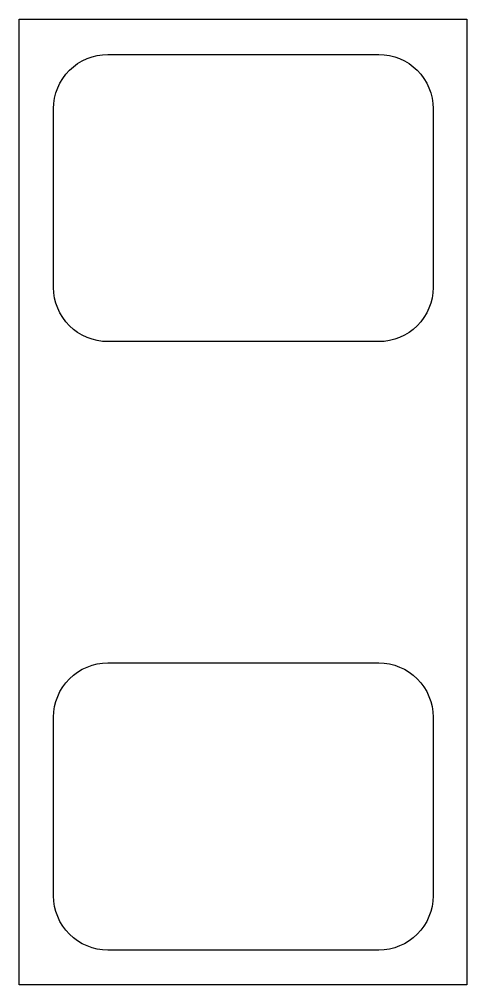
# Model space of a CAD drawing. Extents: x 0 to 143, y 0 to 190.
# Drawn here: x 103.754 to 106.053, y 105.013 to 109.971 of the extents above; entities that cross this region are included whole.
import ezdxf

# ---------------------------------------------------------------- set-up
doc = ezdxf.new("R2010")
doc.units = 0

msp = doc.modelspace()

# ---------------------------------------------------------------- linework, layer by layer
at = {"layer": 'Layer 1', "color": 7}
for points in [[(103.75392, 109.97144), (106.05262, 109.97144)], [(103.75392, 105.01336), (103.75392, 109.97144)], [(106.05262, 109.97144), (106.05262, 105.01336)], [(106.05262, 105.01336), (103.75392, 105.01336)]]:
    msp.add_lwpolyline(points, dxfattribs=at)
at = {"layer": 'Layer 1', "color": 16}
for points in [[(105.628948, 109.789576), (105.655872, 109.785766), (105.682542, 109.778908), (105.708196, 109.769764), (105.732834, 109.75808), (105.756202, 109.74411), (105.7783, 109.727854), (105.798366, 109.709566), (105.816908, 109.689246), (105.833164, 109.667402), (105.847134, 109.64378), (105.858818, 109.619142), (105.867962, 109.593488), (105.874566, 109.567072), (105.87863, 109.539894), (105.8799, 109.512716), (105.8799, 108.594252), (105.87863, 108.567074), (105.874566, 108.539896), (105.867962, 108.51348), (105.858818, 108.487826), (105.847134, 108.463188), (105.833164, 108.439566), (105.816908, 108.417722), (105.798366, 108.397402), (105.7783, 108.379114), (105.756202, 108.362858), (105.732834, 108.348888), (105.708196, 108.337204), (105.682542, 108.32806), (105.655872, 108.321456), (105.628948, 108.317392), (105.60177, 108.316122), (104.208326, 108.316122), (104.181148, 108.317392), (104.15397, 108.321456), (104.127554, 108.32806), (104.1019, 108.337204), (104.077008, 108.348888), (104.05364, 108.362858), (104.031796, 108.379114), (104.011476, 108.397402), (103.993188, 108.417722), (103.976932, 108.439566), (103.962962, 108.463188), (103.951278, 108.487826), (103.94188, 108.51348), (103.935276, 108.539896), (103.931466, 108.567074), (103.929942, 108.594252), (103.929942, 109.512716), (103.931466, 109.539894), (103.935276, 109.567072), (103.94188, 109.593488), (103.951278, 109.619142), (103.962962, 109.64378), (103.976932, 109.667402), (103.993188, 109.689246), (104.011476, 109.709566), (104.031796, 109.727854), (104.05364, 109.74411), (104.077008, 109.75808), (104.1019, 109.769764), (104.127554, 109.778908), (104.15397, 109.785766), (104.181148, 109.789576), (104.208326, 109.7911), (105.60177, 109.7911), (105.628948, 109.789576)], [(105.628948, 106.664614), (105.655872, 106.66055), (105.682542, 106.653946), (105.708196, 106.644802), (105.732834, 106.633118), (105.756202, 106.619148), (105.7783, 106.602892), (105.798366, 106.584604), (105.816908, 106.564284), (105.833164, 106.54244), (105.847134, 106.518818), (105.858818, 106.49418), (105.867962, 106.468526), (105.874566, 106.44211), (105.87863, 106.414932), (105.8799, 106.387754), (105.8799, 105.46929), (105.87863, 105.442112), (105.874566, 105.414934), (105.867962, 105.388518), (105.858818, 105.362864), (105.847134, 105.338226), (105.833164, 105.314604), (105.816908, 105.29276), (105.798366, 105.27244), (105.7783, 105.254152), (105.756202, 105.237896), (105.732834, 105.223926), (105.708196, 105.212242), (105.682542, 105.203098), (105.655872, 105.19624), (105.628948, 105.19243), (105.60177, 105.190906), (104.208326, 105.190906), (104.181148, 105.19243), (104.15397, 105.19624), (104.127554, 105.203098), (104.1019, 105.212242), (104.077008, 105.223926), (104.05364, 105.237896), (104.031796, 105.254152), (104.011476, 105.27244), (103.993188, 105.29276), (103.976932, 105.314604), (103.962962, 105.338226), (103.951278, 105.362864), (103.94188, 105.388518), (103.935276, 105.414934), (103.931466, 105.442112), (103.929942, 105.46929), (103.929942, 106.387754), (103.931466, 106.414932), (103.935276, 106.44211), (103.94188, 106.468526), (103.951278, 106.49418), (103.962962, 106.518818), (103.976932, 106.54244), (103.993188, 106.564284), (104.011476, 106.584604), (104.031796, 106.602892), (104.05364, 106.619148), (104.077008, 106.633118), (104.1019, 106.644802), (104.127554, 106.653946), (104.15397, 106.66055), (104.181148, 106.664614), (104.208326, 106.665884), (105.60177, 106.665884), (105.628948, 106.664614)]]:
    msp.add_lwpolyline(points, close=True, dxfattribs=at)

doc.saveas('drawing.dxf')
